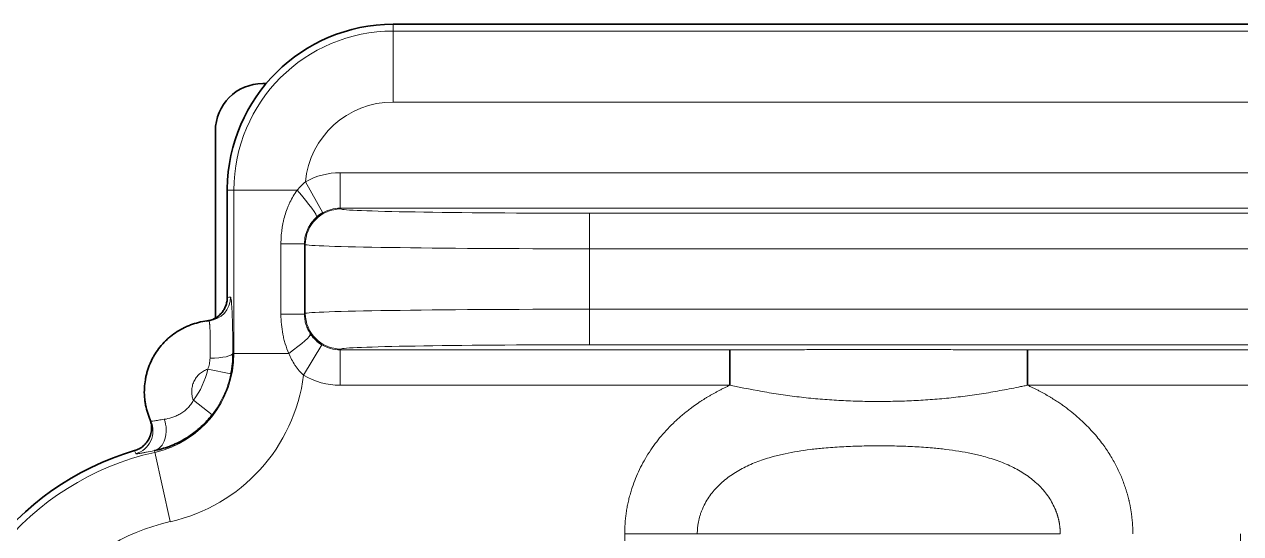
# Model space of a CAD drawing. Header units: millimetres. Extents: x -1803 to 2559, y -1143 to 2136.
# Drawn here: x -1755.98 to -1730.31, y 116.1 to 126.85 of the extents above; entities that cross this region are included whole.
import ezdxf

# ---------------------------------------------------------------- set-up
doc = ezdxf.new("R2010")
doc.units = ezdxf.units.MM

msp = doc.modelspace()

# ---------------------------------------------------------------- linework, layer by layer
at = {"linetype": 'Continuous', "lineweight": 35}
for p, q in [((-1748.197, 126.853), (-1703.735, 126.853)), ((-1750.947, 125.603), (-1750.877, 125.603)), ((-1751.947, 120.657), (-1751.947, 124.603)), ((-1751.697, 123.353), (-1751.697, 121.087)), ((-1741.088, 119.235), (-1741.088, 119.985)), ((-1753.332, 118.527), (-1753.314, 118.484))]:
    msp.add_line(p, q, dxfattribs=at)
at = {"linetype": 'Continuous', "lineweight": 13}
for p, q in [((-1748.197, 126.853), (-1748.197, 126.711)), ((-1748.197, 125.212), (-1748.197, 126.711)), ((-1701.697, 126.711), (-1748.197, 126.711)), ((-1701.697, 125.212), (-1748.197, 125.212)), ((-1750.048, 123.53), (-1749.682, 122.876)), ((-1749.315, 123.721), (-1749.315, 122.971)), ((-1700.579, 123.721), (-1749.315, 123.721)), ((-1751.697, 123.353), (-1751.555, 123.353)), ((-1750.219, 123.353), (-1751.555, 123.353)), ((-1751.555, 119.909), (-1751.555, 123.353)), ((-1749.315, 122.971), (-1749.3, 122.956)), ((-1700.579, 122.971), (-1749.315, 122.971)), ((-1744.051, 122.866), (-1744.051, 122.116)), ((-1744.051, 122.866), (-1705.843, 122.866)), ((-1750.564, 122.223), (-1750.564, 120.733)), ((-1750.564, 122.223), (-1750.067, 122.223)), ((-1750.067, 122.223), (-1750.05, 122.206)), ((-1750.067, 122.223), (-1750.067, 120.733)), ((-1750.05, 122.206), (-1750.05, 120.75)), ((-1744.051, 122.116), (-1705.843, 122.116)), ((-1744.051, 122.116), (-1744.051, 120.84)), ((-1750.564, 120.733), (-1750.067, 120.733)), ((-1750.05, 120.75), (-1750.067, 120.733)), ((-1744.051, 120.09), (-1744.051, 120.84)), ((-1705.843, 120.84), (-1744.051, 120.84)), ((-1751.576, 119.909), (-1751.555, 119.909)), ((-1750.398, 119.909), (-1751.555, 119.909)), ((-1750.086, 119.448), (-1749.7, 120.091)), ((-1749.3, 120), (-1749.315, 119.985)), ((-1749.315, 119.235), (-1749.315, 119.985)), ((-1749.315, 119.985), (-1741.088, 119.985)), ((-1705.843, 120.09), (-1744.051, 120.09)), ((-1734.806, 119.985), (-1728.088, 119.985)), ((-1751.621, 119.473), (-1752.11, 119.576)), ((-1749.315, 119.235), (-1741.088, 119.235)), ((-1734.806, 119.235), (-1728.088, 119.235)), ((-1752.016, 118.614), (-1752.412, 118.919)), ((-1753.228, 117.82), (-1753.236, 117.855)), ((-1752.901, 116.357), (-1753.228, 117.82)), ((-1743.309, 116.103), (-1743.309, 104.971)), ((-1734.117, 116.103), (-1741.777, 116.103)), ((-1730.309, 116.103), (-1730.309, 104.971))]:
    msp.add_line(p, q, dxfattribs=at)
at = {"linetype": 'Continuous', "lineweight": 35}
for centre, radius, start, end in [((-1748.197, 123.353), 3.5, 90, 179.5041), ((-1750.947, 124.603), 1, 90, 180), ((-1751.947, 112.103), 6, 106.5056, 253.4944)]:
    msp.add_arc(centre, radius, start, end, dxfattribs=at)
at = {"linetype": 'Continuous', "lineweight": 13}
for centre, radius, start, end in [((-1748.197, 123.353), 3.358, 90, 180), ((-1748.197, 123.353), 1.859, 90, 174.5456), ((-1753.697, 119.909), 2.142, 282.6356, 0), ((-1753.697, 119.909), 3.641, 282.6356, 352.7232), ((-1753.697, 119.909), 1.622, 322.3831, 348.1468), ((-1753.697, 119.909), 2.122, 322.3831, 348.1468), ((-1751.947, 112.103), 5.858, 102.6356, 257.3644), ((-1751.947, 112.103), 4.359, 102.6356, 257.3644)]:
    msp.add_arc(centre, radius, start, end, dxfattribs=at)
for centre, major_axis, ratio, start_param, end_param in [((-1749.315, 122.221), (1.061, -1.061), 0.999695, 2.356347, 2.866729), ((-1750.3, 123.353), (0.491, -0.567), 0.081943, 0.024704, 1.49993), ((-1749.315, 122.221), (-0.531, 0.531), 0.999087, 5.49794, 6.008321), ((-1749.3, 122.206), (0.53, 0.53), 0.999695, 0.78555, 2.356042), ((-1744.051, 122.958), (-5.25, 0), 0.017455, 0.017453, 1.570796), ((-1744.051, 122.208), (-6, 0), 0.015273, 0.017453, 1.570796), ((-1752.127, 121.095), (0.048, -0.498), 0.999385, 6.277097, 7.757757), ((-1744.051, 120.748), (-6, 0), 0.015273, 4.712389, 6.265732), ((-1749.3, 120.75), (0.53, -0.53), 0.999695, 3.927143, 5.497635), ((-1750.569, 119.909), (0.625, 0.414), 0.128172, 4.903465, 6.258812), ((-1752.076, 119.909), (-0.5, -0.004), 0.208572, 1.602558, 3.105901), ((-1749.315, 120.735), (0.531, 0.531), 0.999087, 3.38738, 3.926839), ((-1744.051, 119.998), (-5.25, 0), 0.017455, 4.712389, 6.265732), ((-1749.315, 120.735), (-1.061, -1.061), 0.999695, 0.245787, 0.785246), ((-1753.766, 118.271), (0.456, 0.205), 0.999379, 4.576051, 6.289214), ((-1753.346, 118.343), (-0.092, 0.491), 0.710665, 3.191219, 4.938327)]:
    msp.add_ellipse(centre, major_axis=major_axis, ratio=ratio, start_param=start_param, end_param=end_param, dxfattribs=at)
at = {"linetype": 'Continuous', "lineweight": 35}
msp.add_ellipse((-1734.806, 119.235), major_axis=(0, 0.75), ratio=0.000009, start_param=0.017454, end_param=1.570794, dxfattribs=at)
at = {"linetype": 'Continuous', "lineweight": 13}
for points in [[(-1750.048, 123.53), (-1750.11, 123.476), (-1750.167, 123.417), (-1750.219, 123.353)], [(-1751.628, 121.095), (-1751.651, 121.093), (-1751.674, 121.09), (-1751.697, 121.087)]]:
    msp.add_open_spline(points, degree=3, dxfattribs=at)
at = {"linetype": 'Continuous', "lineweight": 35}
for points in [[(-1751.697, 123.383), (-1751.697, 123.375), (-1751.697, 123.366), (-1751.697, 123.357)], [(-1749.682, 122.876), (-1749.727, 122.85), (-1749.769, 122.821), (-1749.808, 122.787)]]:
    msp.add_open_spline(points, degree=3, dxfattribs=at)
at = {"linetype": 'Continuous', "lineweight": 13}
for points, knots in [([(-1750.219, 123.353), (-1750.249, 123.313), (-1750.277, 123.272), (-1750.329, 123.186), (-1750.353, 123.142), (-1750.386, 123.075), (-1750.396, 123.052), (-1750.416, 123.006), (-1750.425, 122.983), (-1750.452, 122.913), (-1750.467, 122.865), (-1750.495, 122.769), (-1750.507, 122.721), (-1750.523, 122.647), (-1750.527, 122.623), (-1750.536, 122.573), (-1750.54, 122.548), (-1750.557, 122.424), (-1750.564, 122.324), (-1750.564, 122.223)], [0, 0, 0, 0, 0.125, 0.125, 0.25, 0.25, 0.3125, 0.3125, 0.375, 0.375, 0.5, 0.5, 0.625, 0.625, 0.6875, 0.6875, 0.75, 0.75, 1, 1, 1, 1]), ([(-1749.808, 122.787), (-1749.848, 122.752), (-1749.885, 122.713), (-1749.933, 122.65), (-1749.947, 122.628), (-1749.975, 122.583), (-1749.987, 122.56), (-1750.009, 122.512), (-1750.019, 122.488), (-1750.032, 122.45), (-1750.036, 122.437), (-1750.043, 122.411), (-1750.047, 122.398), (-1750.061, 122.332), (-1750.067, 122.278), (-1750.067, 122.223)], [0, 0, 0, 0, 0.25, 0.25, 0.375, 0.375, 0.5, 0.5, 0.625, 0.625, 0.6875, 0.6875, 0.75, 0.75, 1, 1, 1, 1]), ([(-1751.576, 119.909), (-1751.577, 119.993), (-1751.578, 120.075), (-1751.58, 120.193), (-1751.58, 120.232), (-1751.582, 120.308), (-1751.582, 120.346), (-1751.585, 120.455), (-1751.586, 120.523), (-1751.589, 120.618), (-1751.59, 120.649), (-1751.592, 120.693), (-1751.592, 120.707), (-1751.594, 120.736), (-1751.594, 120.749), (-1751.597, 120.817), (-1751.6, 120.864), (-1751.603, 120.926), (-1751.605, 120.945), (-1751.607, 120.972), (-1751.607, 120.98), (-1751.609, 120.996), (-1751.61, 121.003), (-1751.613, 121.039), (-1751.619, 121.081), (-1751.625, 121.095), (-1751.628, 121.095)], [0, 0, 0, 0, 0.125, 0.125, 0.1875, 0.1875, 0.25, 0.25, 0.375, 0.375, 0.4375, 0.4375, 0.46875, 0.46875, 0.5, 0.5, 0.625, 0.625, 0.6875, 0.6875, 0.71875, 0.71875, 0.75, 0.75, 0.875, 1, 1, 1, 1]), ([(-1750.564, 120.733), (-1750.564, 120.662), (-1750.56, 120.591), (-1750.547, 120.451), (-1750.537, 120.381), (-1750.516, 120.277), (-1750.509, 120.243), (-1750.492, 120.174), (-1750.482, 120.141), (-1750.451, 120.04), (-1750.427, 119.974), (-1750.398, 119.909)], [0, 0, 0, 0, 0.25, 0.25, 0.5, 0.5, 0.625, 0.625, 0.75, 0.75, 1, 1, 1, 1]), ([(-1750.067, 120.733), (-1750.067, 120.695), (-1750.064, 120.659), (-1750.054, 120.587), (-1750.046, 120.551), (-1750.03, 120.499), (-1750.024, 120.481), (-1750.011, 120.448), (-1750.003, 120.431), (-1749.98, 120.383), (-1749.963, 120.351), (-1749.943, 120.321)], [0, 0, 0, 0, 0.25, 0.25, 0.5, 0.5, 0.625, 0.625, 0.75, 0.75, 1, 1, 1, 1]), ([(-1752.06, 119.805), (-1752.057, 119.861), (-1752.056, 119.916), (-1752.055, 119.995), (-1752.055, 120.021), (-1752.055, 120.072), (-1752.055, 120.097), (-1752.055, 120.17), (-1752.056, 120.215), (-1752.057, 120.279), (-1752.058, 120.299), (-1752.059, 120.338), (-1752.059, 120.357), (-1752.061, 120.411), (-1752.063, 120.443), (-1752.065, 120.484), (-1752.066, 120.497), (-1752.068, 120.515), (-1752.068, 120.52), (-1752.069, 120.531), (-1752.069, 120.536), (-1752.072, 120.56), (-1752.076, 120.588), (-1752.08, 120.597), (-1752.082, 120.597)], [0, 0, 0, 0, 0.125, 0.125, 0.1875, 0.1875, 0.25, 0.25, 0.375, 0.375, 0.4375, 0.4375, 0.5, 0.5, 0.625, 0.625, 0.6875, 0.6875, 0.71875, 0.71875, 0.75, 0.75, 0.875, 1, 1, 1, 1]), ([(-1750.398, 119.909), (-1750.38, 119.866), (-1750.36, 119.823), (-1750.317, 119.74), (-1750.294, 119.7), (-1750.256, 119.641), (-1750.242, 119.622), (-1750.214, 119.584), (-1750.2, 119.566), (-1750.154, 119.512), (-1750.122, 119.479), (-1750.086, 119.448)], [0, 0, 0, 0, 0.25, 0.25, 0.5, 0.5, 0.625, 0.625, 0.75, 0.75, 1, 1, 1, 1]), ([(-1741.088, 119.985), (-1740.957, 119.985), (-1740.826, 119.985), (-1740.564, 119.985), (-1740.433, 119.985), (-1740.171, 119.986), (-1739.91, 119.986), (-1739.648, 119.986), (-1739.386, 119.987), (-1739.256, 119.987), (-1738.994, 119.987), (-1738.863, 119.987), (-1738.601, 119.987), (-1738.47, 119.987), (-1738.208, 119.987), (-1738.077, 119.987), (-1737.684, 119.987), (-1737.422, 119.987), (-1737.029, 119.987), (-1736.899, 119.987), (-1736.637, 119.987), (-1736.506, 119.987), (-1736.245, 119.986), (-1736.114, 119.986), (-1735.853, 119.986), (-1735.722, 119.986), (-1735.46, 119.985), (-1735.33, 119.985), (-1735.068, 119.985), (-1734.937, 119.985), (-1734.806, 119.985)], [0, 0, 0, 0, 0.0625, 0.0625, 0.125, 0.125, 0.1875, 0.25, 0.25, 0.3125, 0.3125, 0.375, 0.375, 0.4375, 0.4375, 0.5, 0.5, 0.625, 0.625, 0.6875, 0.6875, 0.75, 0.75, 0.8125, 0.8125, 0.875, 0.875, 0.9375, 0.9375, 1, 1, 1, 1]), ([(-1752.11, 119.576), (-1752.102, 119.594), (-1752.095, 119.613), (-1752.083, 119.651), (-1752.078, 119.67), (-1752.066, 119.728), (-1752.061, 119.766), (-1752.06, 119.805)], [0, 0, 0, 0, 0.25, 0.25, 0.5, 0.5, 1, 1, 1, 1]), ([(-1752.11, 119.576), (-1752.142, 119.565), (-1752.173, 119.551), (-1752.23, 119.517), (-1752.257, 119.497), (-1752.295, 119.463), (-1752.307, 119.451), (-1752.33, 119.426), (-1752.351, 119.4), (-1752.369, 119.372), (-1752.386, 119.343), (-1752.394, 119.328), (-1752.408, 119.297), (-1752.415, 119.281), (-1752.426, 119.25), (-1752.43, 119.233), (-1752.442, 119.184), (-1752.446, 119.151), (-1752.448, 119.1), (-1752.447, 119.084), (-1752.445, 119.05), (-1752.443, 119.033), (-1752.434, 118.983), (-1752.425, 118.951), (-1752.412, 118.919)], [0, 0, 0, 0, 0.125, 0.125, 0.25, 0.25, 0.3125, 0.3125, 0.375, 0.4375, 0.4375, 0.5, 0.5, 0.5625, 0.5625, 0.625, 0.625, 0.75, 0.75, 0.8125, 0.8125, 0.875, 0.875, 1, 1, 1, 1]), ([(-1741.088, 119.235), (-1741.1, 119.23), (-1741.122, 119.22), (-1741.155, 119.204), (-1741.188, 119.189), (-1741.22, 119.173), (-1741.251, 119.157), (-1741.283, 119.142), (-1741.313, 119.126), (-1741.343, 119.11), (-1741.373, 119.094), (-1741.402, 119.078), (-1741.431, 119.063), (-1741.459, 119.047), (-1741.487, 119.031), (-1741.514, 119.015), (-1741.54, 119), (-1741.567, 118.984), (-1741.592, 118.968), (-1741.617, 118.953), (-1741.642, 118.937), (-1741.666, 118.922), (-1741.69, 118.906), (-1741.713, 118.891), (-1741.736, 118.876), (-1741.759, 118.861), (-1741.781, 118.846), (-1741.802, 118.831), (-1741.823, 118.816), (-1741.844, 118.801), (-1741.864, 118.787), (-1741.883, 118.773), (-1741.958, 118.717), (-1742.083, 118.619), (-1742.249, 118.471), (-1742.401, 118.319), (-1742.539, 118.164), (-1742.669, 118.001), (-1742.79, 117.828), (-1742.901, 117.645), (-1742.998, 117.459), (-1743.081, 117.271), (-1743.134, 117.127), (-1743.166, 117.028), (-1743.182, 116.976), (-1743.197, 116.923), (-1743.212, 116.869), (-1743.225, 116.816), (-1743.237, 116.762), (-1743.249, 116.708), (-1743.259, 116.654), (-1743.268, 116.599), (-1743.277, 116.545), (-1743.284, 116.49), (-1743.291, 116.435), (-1743.296, 116.38), (-1743.301, 116.325), (-1743.304, 116.269), (-1743.307, 116.214), (-1743.309, 116.158), (-1743.309, 116.121), (-1743.309, 116.103)], [0, 0, 0, 0, 0.00911, 0.018115, 0.027015, 0.035811, 0.044503, 0.053088, 0.061568, 0.069941, 0.078208, 0.086368, 0.094421, 0.102366, 0.110203, 0.117933, 0.125554, 0.133067, 0.140472, 0.147768, 0.154956, 0.162034, 0.169004, 0.175865, 0.182617, 0.189259, 0.195792, 0.202216, 0.20853, 0.214734, 0.220827, 0.22681, 0.232682, 0.289245, 0.344003, 0.396951, 0.448064, 0.497286, 0.551027, 0.603709, 0.6553, 0.705764, 0.755096, 0.76865, 0.78221, 0.795778, 0.809352, 0.822933, 0.83652, 0.850112, 0.863711, 0.877315, 0.890925, 0.904542, 0.918164, 0.931793, 0.945427, 0.959066, 0.972708, 0.986353, 1, 1, 1, 1]), ([(-1741.088, 119.235), (-1740.828, 119.182), (-1740.568, 119.131), (-1740.179, 119.065), (-1740.049, 119.045), (-1739.788, 119.008), (-1739.658, 118.991), (-1739.396, 118.962), (-1739.265, 118.95), (-1739.003, 118.929), (-1738.871, 118.92), (-1738.672, 118.91), (-1738.606, 118.907), (-1738.474, 118.902), (-1738.407, 118.9), (-1738.209, 118.895), (-1738.077, 118.893), (-1737.813, 118.893), (-1737.681, 118.895), (-1737.417, 118.902), (-1737.286, 118.907), (-1737.023, 118.92), (-1736.892, 118.929), (-1736.63, 118.95), (-1736.499, 118.962), (-1736.237, 118.991), (-1736.106, 119.008), (-1735.845, 119.045), (-1735.715, 119.065), (-1735.455, 119.109), (-1735.325, 119.133), (-1735.131, 119.17), (-1735.033, 119.189), (-1734.936, 119.209), (-1734.871, 119.222), (-1734.838, 119.228), (-1734.806, 119.235)], [0, 0, 0, 0, 0.125, 0.125, 0.1875, 0.1875, 0.25, 0.25, 0.3125, 0.3125, 0.375, 0.375, 0.40625, 0.40625, 0.4375, 0.4375, 0.5, 0.5, 0.5625, 0.5625, 0.625, 0.625, 0.6875, 0.6875, 0.75, 0.75, 0.8125, 0.8125, 0.875, 0.875, 0.9375, 0.9375, 0.96875, 0.984375, 0.984375, 1, 1, 1, 1]), ([(-1732.585, 116.103), (-1732.585, 116.112), (-1732.585, 116.131), (-1732.585, 116.159), (-1732.586, 116.187), (-1732.587, 116.216), (-1732.588, 116.244), (-1732.59, 116.272), (-1732.591, 116.3), (-1732.593, 116.328), (-1732.595, 116.356), (-1732.598, 116.384), (-1732.601, 116.412), (-1732.604, 116.44), (-1732.607, 116.468), (-1732.61, 116.496), (-1732.614, 116.524), (-1732.618, 116.552), (-1732.622, 116.58), (-1732.627, 116.607), (-1732.632, 116.635), (-1732.637, 116.663), (-1732.642, 116.69), (-1732.647, 116.718), (-1732.653, 116.745), (-1732.659, 116.773), (-1732.665, 116.8), (-1732.672, 116.827), (-1732.679, 116.855), (-1732.686, 116.882), (-1732.693, 116.909), (-1732.7, 116.936), (-1732.708, 116.963), (-1732.716, 116.99), (-1732.724, 117.017), (-1732.732, 117.044), (-1732.764, 117.14), (-1732.825, 117.305), (-1732.933, 117.537), (-1733.064, 117.768), (-1733.196, 117.962), (-1733.321, 118.123), (-1733.433, 118.253), (-1733.555, 118.383), (-1733.689, 118.511), (-1733.833, 118.637), (-1733.948, 118.726), (-1734.026, 118.784), (-1734.066, 118.812), (-1734.107, 118.841), (-1734.149, 118.87), (-1734.194, 118.9), (-1734.24, 118.93), (-1734.288, 118.96), (-1734.338, 118.991), (-1734.39, 119.021), (-1734.444, 119.052), (-1734.5, 119.083), (-1734.557, 119.114), (-1734.616, 119.144), (-1734.678, 119.175), (-1734.741, 119.205), (-1734.784, 119.225), (-1734.806, 119.235)], [0, 0, 0, 0, 0.006928, 0.013857, 0.020786, 0.027715, 0.034645, 0.041574, 0.048502, 0.055431, 0.062359, 0.069286, 0.076213, 0.083139, 0.090064, 0.096988, 0.103911, 0.110833, 0.117755, 0.124676, 0.131595, 0.138514, 0.145433, 0.15235, 0.159267, 0.166183, 0.173098, 0.180012, 0.186925, 0.193837, 0.200749, 0.207659, 0.214568, 0.221477, 0.228384, 0.23529, 0.242195, 0.302768, 0.365648, 0.430802, 0.498156, 0.538897, 0.581262, 0.625223, 0.670742, 0.717815, 0.766435, 0.777923, 0.789833, 0.802162, 0.81491, 0.828073, 0.841651, 0.855643, 0.870048, 0.884866, 0.900094, 0.915733, 0.93178, 0.948233, 0.965089, 0.982346, 1, 1, 1, 1]), ([(-1753.026, 118.517), (-1752.976, 118.524), (-1752.923, 118.535), (-1752.839, 118.562), (-1752.811, 118.573), (-1752.754, 118.598), (-1752.725, 118.612), (-1752.669, 118.644), (-1752.642, 118.662), (-1752.601, 118.692), (-1752.587, 118.703), (-1752.561, 118.725), (-1752.548, 118.737), (-1752.512, 118.773), (-1752.489, 118.8), (-1752.457, 118.842), (-1752.447, 118.857), (-1752.429, 118.888), (-1752.42, 118.903), (-1752.412, 118.919)], [0, 0, 0, 0, 0.25, 0.25, 0.375, 0.375, 0.5, 0.5, 0.625, 0.625, 0.6875, 0.6875, 0.75, 0.75, 0.875, 0.875, 0.9375, 0.9375, 1, 1, 1, 1]), ([(-1753.311, 118.479), (-1753.311, 118.478), (-1753.309, 118.477), (-1753.302, 118.476), (-1753.297, 118.476), (-1753.277, 118.478), (-1753.259, 118.48), (-1753.223, 118.486), (-1753.209, 118.488), (-1753.179, 118.493), (-1753.163, 118.496), (-1753.111, 118.504), (-1753.071, 118.51), (-1753.026, 118.517)], [0, 0, 0, 0, 0.125, 0.125, 0.25, 0.25, 0.5, 0.5, 0.625, 0.625, 0.75, 0.75, 1, 1, 1, 1]), ([(-1753.652, 117.856), (-1753.647, 117.845), (-1753.643, 117.834), (-1753.634, 117.813), (-1753.629, 117.802), (-1753.624, 117.792)], [0, 0, 0, 0, 0.496855, 0.496855, 1, 1, 1, 1]), ([(-1753.624, 117.792), (-1753.624, 117.79), (-1753.621, 117.789), (-1753.612, 117.788), (-1753.605, 117.789), (-1753.58, 117.791), (-1753.555, 117.795), (-1753.514, 117.802), (-1753.506, 117.804), (-1753.487, 117.807), (-1753.478, 117.809), (-1753.447, 117.815), (-1753.425, 117.819), (-1753.354, 117.833), (-1753.299, 117.844), (-1753.236, 117.855)], [0, 0, 0, 0, 0.125, 0.125, 0.25, 0.25, 0.5, 0.5, 0.5625, 0.5625, 0.625, 0.625, 0.75, 0.75, 1, 1, 1, 1]), ([(-1734.117, 116.103), (-1734.117, 116.109), (-1734.117, 116.121), (-1734.117, 116.139), (-1734.118, 116.156), (-1734.119, 116.174), (-1734.12, 116.192), (-1734.121, 116.21), (-1734.123, 116.227), (-1734.125, 116.245), (-1734.127, 116.262), (-1734.129, 116.28), (-1734.131, 116.298), (-1734.134, 116.315), (-1734.137, 116.332), (-1734.14, 116.35), (-1734.144, 116.367), (-1734.148, 116.385), (-1734.151, 116.402), (-1734.156, 116.419), (-1734.16, 116.436), (-1734.165, 116.453), (-1734.169, 116.47), (-1734.175, 116.487), (-1734.18, 116.504), (-1734.185, 116.521), (-1734.191, 116.538), (-1734.197, 116.555), (-1734.203, 116.572), (-1734.21, 116.588), (-1734.216, 116.605), (-1734.223, 116.621), (-1734.248, 116.679), (-1734.297, 116.776), (-1734.38, 116.906), (-1734.476, 117.027), (-1734.62, 117.178), (-1734.827, 117.344), (-1735.107, 117.508), (-1735.413, 117.638), (-1735.711, 117.731), (-1735.994, 117.798), (-1736.258, 117.846), (-1736.532, 117.884), (-1736.842, 117.916), (-1737.189, 117.94), (-1737.571, 117.954), (-1737.959, 117.959), (-1738.347, 117.954), (-1738.729, 117.938), (-1739.076, 117.914), (-1739.386, 117.881), (-1739.659, 117.842), (-1739.922, 117.793), (-1740.202, 117.726), (-1740.497, 117.633), (-1740.798, 117.502), (-1741.072, 117.34), (-1741.276, 117.175), (-1741.419, 117.026), (-1741.514, 116.905), (-1741.597, 116.776), (-1741.648, 116.675), (-1741.677, 116.607), (-1741.689, 116.575), (-1741.701, 116.542), (-1741.712, 116.509), (-1741.723, 116.476), (-1741.732, 116.443), (-1741.74, 116.41), (-1741.748, 116.376), (-1741.755, 116.343), (-1741.761, 116.309), (-1741.766, 116.275), (-1741.77, 116.241), (-1741.773, 116.207), (-1741.775, 116.172), (-1741.777, 116.138), (-1741.777, 116.115), (-1741.777, 116.103)], [0, 0, 0, 0, 0.001881, 0.00376, 0.005636, 0.007511, 0.009384, 0.011255, 0.013124, 0.014993, 0.01686, 0.018727, 0.020593, 0.022459, 0.024325, 0.026191, 0.028057, 0.029924, 0.031791, 0.033659, 0.035528, 0.037399, 0.039271, 0.041145, 0.04302, 0.044898, 0.046778, 0.04866, 0.050545, 0.052432, 0.054323, 0.056217, 0.058114, 0.074336, 0.09058, 0.106937, 0.123488, 0.157108, 0.191504, 0.226992, 0.263822, 0.291741, 0.320342, 0.349734, 0.380039, 0.419844, 0.46012, 0.501283, 0.542485, 0.582776, 0.622572, 0.652801, 0.682122, 0.710653, 0.738502, 0.774774, 0.809742, 0.843647, 0.876796, 0.893248, 0.909507, 0.92565, 0.941767, 0.945447, 0.949116, 0.952774, 0.956422, 0.960063, 0.963697, 0.967326, 0.970951, 0.974574, 0.978196, 0.981819, 0.985445, 0.989074, 0.992709, 0.99635, 1, 1, 1, 1])]:
    msp.add_open_spline(points, degree=3, knots=knots, dxfattribs=at)
at = {"linetype": 'Continuous', "lineweight": 35}
for points, knots in [([(-1752.135, 120.591), (-1752.127, 120.592), (-1752.12, 120.593), (-1752.105, 120.596), (-1752.082, 120.6), (-1752.061, 120.606), (-1752.018, 120.62), (-1751.99, 120.631), (-1751.95, 120.652), (-1751.937, 120.66), (-1751.912, 120.676), (-1751.887, 120.694), (-1751.865, 120.714), (-1751.843, 120.734), (-1751.832, 120.745), (-1751.802, 120.779), (-1751.784, 120.803), (-1751.761, 120.842), (-1751.754, 120.855), (-1751.741, 120.882), (-1751.735, 120.896), (-1751.719, 120.939), (-1751.711, 120.968), (-1751.702, 121.012), (-1751.7, 121.027), (-1751.698, 121.057), (-1751.697, 121.072), (-1751.697, 121.087)], [0, 0, 0, 0, 0.03125, 0.03125, 0.0625, 0.125, 0.125, 0.25, 0.25, 0.3125, 0.3125, 0.375, 0.4375, 0.4375, 0.5, 0.5, 0.625, 0.625, 0.6875, 0.6875, 0.75, 0.75, 0.875, 0.875, 0.9375, 0.9375, 1, 1, 1, 1]), ([(-1753.311, 118.479), (-1753.336, 118.534), (-1753.358, 118.589), (-1753.394, 118.703), (-1753.409, 118.76), (-1753.426, 118.848), (-1753.433, 118.892), (-1753.438, 118.937), (-1753.441, 118.967), (-1753.442, 118.982), (-1753.448, 119.056), (-1753.449, 119.176), (-1753.436, 119.294), (-1753.421, 119.382), (-1753.416, 119.411), (-1753.402, 119.47), (-1753.394, 119.499), (-1753.369, 119.585), (-1753.349, 119.642), (-1753.313, 119.724), (-1753.3, 119.751), (-1753.273, 119.805), (-1753.259, 119.831), (-1753.214, 119.909), (-1753.148, 120.008), (-1753.071, 120.099), (-1753.009, 120.163), (-1752.987, 120.185), (-1752.943, 120.225), (-1752.921, 120.245), (-1752.852, 120.301), (-1752.755, 120.371), (-1752.651, 120.429), (-1752.583, 120.462), (-1752.57, 120.468), (-1752.542, 120.48), (-1752.501, 120.498), (-1752.459, 120.513), (-1752.375, 120.542), (-1752.318, 120.558), (-1752.201, 120.583), (-1752.142, 120.592), (-1752.082, 120.597)], [0, 0, 0, 0, 0.0625, 0.0625, 0.125, 0.125, 0.15625, 0.171875, 0.171875, 0.1875, 0.1875, 0.25, 0.3125, 0.3125, 0.34375, 0.34375, 0.375, 0.375, 0.4375, 0.4375, 0.46875, 0.46875, 0.5, 0.5, 0.5625, 0.625, 0.625, 0.65625, 0.65625, 0.6875, 0.6875, 0.75, 0.8125, 0.8125, 0.828125, 0.828125, 0.84375, 0.875, 0.875, 0.9375, 0.9375, 1, 1, 1, 1]), ([(-1752.082, 120.597), (-1752.091, 120.596), (-1752.1, 120.595), (-1752.117, 120.593), (-1752.126, 120.592), (-1752.135, 120.591)], [0, 0, 0, 0, 0.499839, 0.499839, 1, 1, 1, 1]), ([(-1749.943, 120.321), (-1749.927, 120.298), (-1749.911, 120.276), (-1749.875, 120.234), (-1749.856, 120.213), (-1749.795, 120.155), (-1749.75, 120.121), (-1749.7, 120.091)], [0, 0, 0, 0, 0.25, 0.25, 0.5, 0.5, 1, 1, 1, 1]), ([(-1751.621, 119.473), (-1751.605, 119.546), (-1751.594, 119.618), (-1751.579, 119.764), (-1751.576, 119.837), (-1751.576, 119.909)], [0, 0, 0, 0, 0.5, 0.5, 1, 1, 1, 1]), ([(-1753.236, 117.855), (-1753.185, 117.865), (-1753.133, 117.878), (-1753.026, 117.908), (-1752.972, 117.925), (-1752.863, 117.966), (-1752.807, 117.99), (-1752.698, 118.043), (-1752.644, 118.072), (-1752.537, 118.135), (-1752.485, 118.17), (-1752.42, 118.217), (-1752.407, 118.227), (-1752.382, 118.247), (-1752.344, 118.276), (-1752.307, 118.308), (-1752.234, 118.372), (-1752.188, 118.417), (-1752.121, 118.488), (-1752.1, 118.513), (-1752.057, 118.563), (-1752.036, 118.588), (-1752.016, 118.614)], [0, 0, 0, 0, 0.125, 0.125, 0.25, 0.25, 0.375, 0.375, 0.5, 0.5, 0.625, 0.625, 0.65625, 0.65625, 0.6875, 0.75, 0.75, 0.875, 0.875, 0.9375, 0.9375, 1, 1, 1, 1]), ([(-1753.332, 118.527), (-1753.329, 118.519), (-1753.326, 118.511), (-1753.32, 118.495), (-1753.311, 118.47), (-1753.301, 118.427), (-1753.297, 118.393), (-1753.294, 118.358), (-1753.293, 118.34), (-1753.295, 118.288), (-1753.299, 118.253), (-1753.309, 118.211), (-1753.312, 118.202), (-1753.317, 118.186), (-1753.319, 118.177), (-1753.328, 118.152), (-1753.335, 118.136), (-1753.357, 118.089), (-1753.375, 118.059), (-1753.418, 118.003), (-1753.442, 117.978), (-1753.482, 117.944), (-1753.495, 117.933), (-1753.517, 117.918), (-1753.525, 117.914), (-1753.54, 117.904), (-1753.547, 117.9), (-1753.586, 117.879), (-1753.618, 117.866), (-1753.652, 117.856)], [0, 0, 0, 0, 0.03125, 0.03125, 0.0625, 0.125, 0.1875, 0.1875, 0.25, 0.25, 0.375, 0.375, 0.40625, 0.40625, 0.4375, 0.4375, 0.5, 0.5, 0.625, 0.625, 0.75, 0.75, 0.8125, 0.8125, 0.84375, 0.84375, 0.875, 0.875, 1, 1, 1, 1])]:
    msp.add_open_spline(points, degree=3, knots=knots, dxfattribs=at)
at = {"linetype": 'Continuous', "lineweight": 13}
msp.add_rational_spline([(-1743.309, 116.103), (-1742.704, 116.103), (-1742.161, 116.103), (-1741.777, 116.103)], [1.0321462386, 0.979060070027, 0.991723614713, 1.07013687266], degree=3, dxfattribs=at)

doc.saveas('drawing.dxf')
